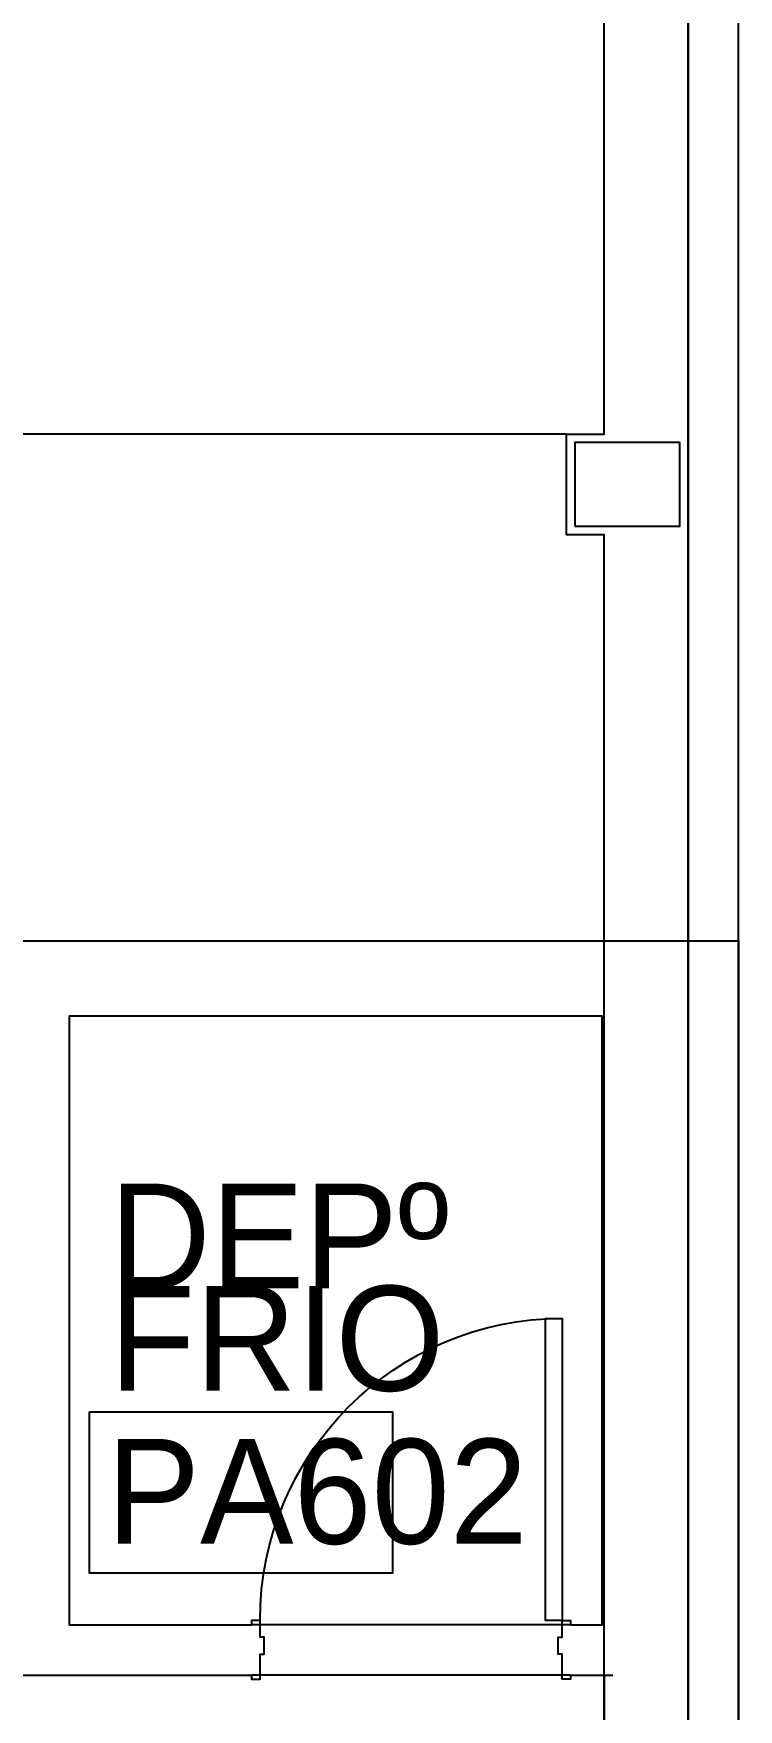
# Model space of a CAD drawing. Header units: millimetres. Extents: x 1473.7 to 1568.7, y 1808.4 to 1881.8.
# Drawn here: x 1507.94 to 1509.62, y 1818.577 to 1822.571 of the extents above; entities that cross this region are included whole.
import ezdxf

# ---------------------------------------------------------------- set-up
doc = ezdxf.new("R2010")
doc.units = ezdxf.units.MM
for name, color, linetype in [('0-OBSERVACIONES', 6, 'CONTINUOUS'), ('0000-TEXTO', 7, 'CONTINUOUS'), ('10-CARP-HOJA-PUER', 4, 'CONTINUOUS'), ('10-CARP-MARC', 2, 'CONTINUOUS'), ('10-CARP-SLIA', 14, 'CONTINUOUS'), ('AR - CARPINTERIA 1', 1, 'CONTINUOUS'), ('AR - LADRILLO VISTO', 3, 'CONTINUOUS'), ('AR - PROYECCION 1', 2, 'CONTINUOUS'), ('AR - REVESTIMIENTO', 21, 'CONTINUOUS'), ('AR - REVOQUE', 8, 'CONTINUOUS'), ('ES - LINEA OFICIAL', 6, 'CONTINUOUS'), ('ES-COLUMNAS', 5, 'CONTINUOUS'), ('ESTRUCTURA', 3, 'CONTINUOUS'), ('TEXTO', 7, 'CONTINUOUS')]:
    doc.layers.add(name, color=color, linetype=linetype)

# ---------------------------------------------------------------- blocks, each defined once
blk = doc.blocks.new('Puerta 76.1')
at = {"layer": '10-CARP-HOJA-PUER', "linetype": 'CONTINUOUS'}
blk.add_lwpolyline([(0.02, 0.13), (0.06, 0.13), (0.06, 0.85), (0.02, 0.85), (0.02, 0.13)], dxfattribs=at)
at = {"layer": '10-CARP-MARC', "linetype": 'CONTINUOUS'}
for points in [[(0, 0), (0, -0.01), (0.02, -0.01), (0.02, 0.05), (0.03, 0.05), (0.03, 0.09), (0.02, 0.09), (0.02, 0.13), (0, 0.13), (0, 0.12)], [(0.76, 0), (0.76, -0.01), (0.74, -0.01), (0.74, 0.05), (0.73, 0.05), (0.73, 0.09), (0.74, 0.09), (0.74, 0.13), (0.76, 0.13), (0.76, 0.12)]]:
    blk.add_lwpolyline(points, dxfattribs=at)
at = {"layer": '10-CARP-SLIA', "linetype": 'CONTINUOUS'}
for p, q in [((0, 0.12), (0.76, 0.12)), ((0, 0), (0.76, 0))]:
    blk.add_line(p, q, dxfattribs=at)
blk.add_arc((0.02, 0.13), 0.72, 0, 90, dxfattribs=at)

msp = doc.modelspace()

# ---------------------------------------------------------------- linework, layer by layer
at = {"layer": '0-OBSERVACIONES'}
msp.add_lwpolyline([(1509.219126, 1820.408838), (1509.619942, 1820.408838)], dxfattribs=at)
msp.add_lwpolyline([(1509.619942, 1812.228837), (1509.299942, 1812.228837), (1509.299942, 1820.408838), (1509.619942, 1820.408838)], close=True, dxfattribs=at)
at = {"layer": 'AR - LADRILLO VISTO', "linetype": 'CONTINUOUS'}
msp.add_lwpolyline([(1509.499942, 1838.438838), (1509.499942, 1812.228837), (1509.499942, 1812.228837), (1509.499942, 1812.228837), (1509.619942, 1812.228837), (1509.619942, 1838.498838), (1509.159942, 1838.498838), (1509.159942, 1838.318836), (1509.219942, 1838.318836), (1509.219942, 1838.438838), (1509.499942, 1838.438838)], dxfattribs=at)
at = {"layer": 'AR - PROYECCION 1'}
msp.add_lwpolyline([(1509.209942, 1821.616385), (1505.280051, 1821.616385)], dxfattribs=at)
at = {"layer": 'AR - REVESTIMIENTO', "linetype": 'CONTINUOUS'}
msp.add_lwpolyline([(1509.219942, 1818.778838), (1509.294942, 1818.778838), (1509.294942, 1820.228838), (1508.024942, 1820.228838), (1508.024942, 1818.778838), (1508.459942, 1818.778838)], dxfattribs=at)
at = {"layer": 'AR - REVOQUE', "linetype": 'CONTINUOUS'}
for points in [[(1509.299942, 1820.408838), (1509.299942, 1821.376385), (1509.209942, 1821.376385), (1509.209942, 1821.616385), (1509.299942, 1821.616385), (1509.299942, 1825.978771), (1505.289942, 1825.978771)], [(1507.744942, 1820.278838), (1507.744942, 1820.408838), (1509.319942, 1820.408838)], [(1509.299942, 1818.658838), (1509.299942, 1817.163838), (1509.209942, 1817.163838), (1509.209942, 1816.923838), (1509.299942, 1816.923838), (1509.299942, 1813.018837)]]:
    msp.add_lwpolyline(points, dxfattribs=at)
at = {"layer": 'ES - LINEA OFICIAL'}
msp.add_lwpolyline([(1509.499942, 1812.168838), (1509.499942, 1843.498838), (1500.739942, 1843.498838), (1500.739942, 1812.168838), (1509.499942, 1812.168838)], dxfattribs=at)
at = {"layer": 'ES-COLUMNAS', "linetype": 'CONTINUOUS'}
msp.add_lwpolyline([(1509.229942, 1821.396385), (1509.479942, 1821.396385), (1509.479942, 1821.596385), (1509.229942, 1821.596385)], close=True, dxfattribs=at)
at = {"layer": 'ESTRUCTURA', "linetype": 'CONTINUOUS'}
for points in [[(1507.794942, 1818.658838), (1508.459942, 1818.658838)], [(1509.219942, 1818.658838), (1509.3204, 1818.658838)]]:
    msp.add_lwpolyline(points, dxfattribs=at)
at = {"layer": 'TEXTO'}
msp.add_lwpolyline([(1508.073614, 1819.286205), (1508.795761, 1819.286205), (1508.795761, 1818.901797), (1508.073614, 1818.901797)], close=True, dxfattribs=at)

# ---------------------------------------------------------------- block references
at = {"layer": 'AR - CARPINTERIA 1', "linetype": 'CONTINUOUS', "xscale": -1}
msp.add_blockref('Puerta 76.1', (1509.219942, 1818.658838), dxfattribs=at)

# ---------------------------------------------------------------- texts
at = {"layer": '0000-TEXTO', "char_height": 0.25, "attachment_point": 1}
for s, insert, width in [('DEPº', (1508.121017, 1819.830143), 0.722222), ('FRIO', (1508.121017, 1819.586397), 0.638889)]:
    msp.add_mtext(s, dxfattribs=dict(at, insert=insert, width=width))
at = {"layer": 'TEXTO'}
msp.add_text('PA602', height=0.25, dxfattribs=at).set_placement((1508.114028, 1818.971679))

doc.saveas('drawing.dxf')
